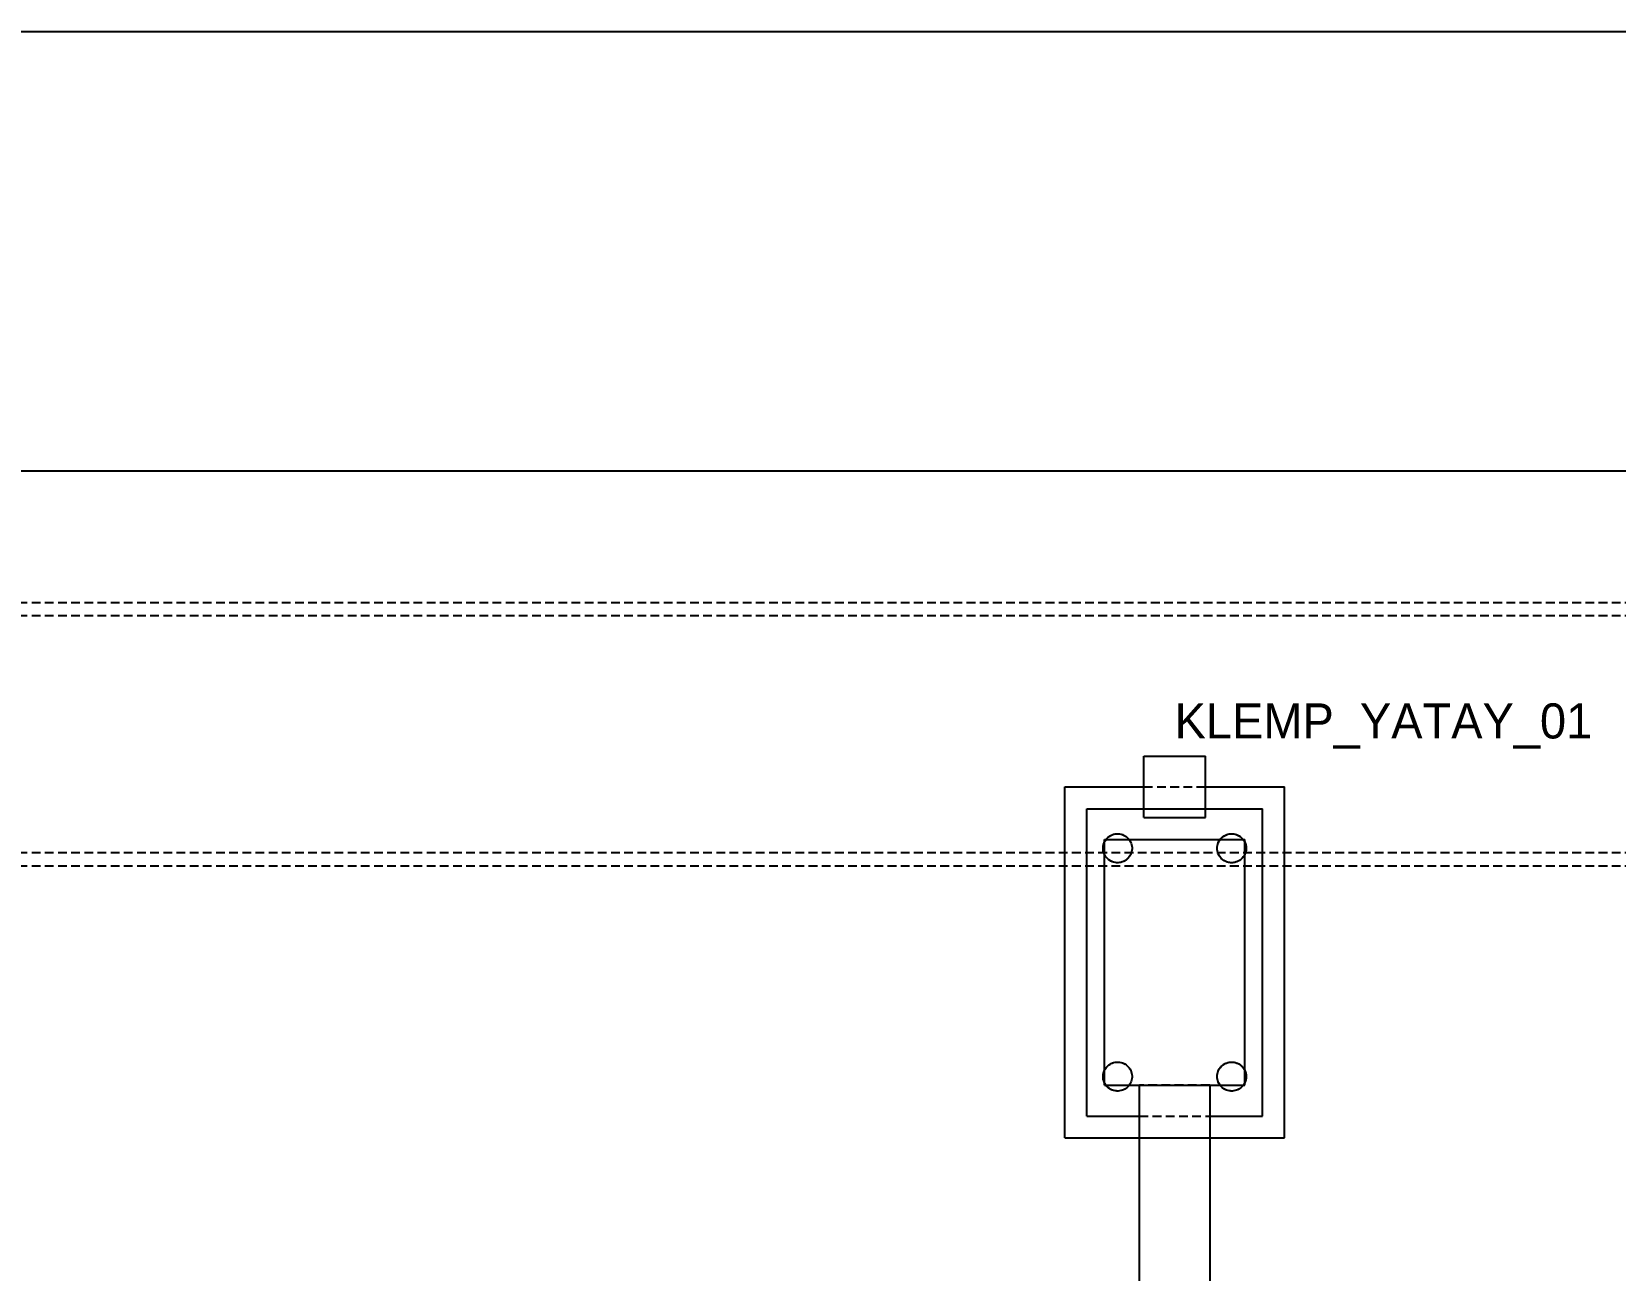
# Model space of a CAD drawing. Header units: metres. Extents: x -200 to 4040, y -1684 to 360.
# Drawn here: x 430 to 790.8, y 77.9 to 360 of the extents above; entities that cross this region are included whole.
import ezdxf

# ---------------------------------------------------------------- set-up
doc = ezdxf.new("R2010")
doc.units = ezdxf.units.M
doc.linetypes.add('DASHED2', pattern=[3, 2, -1])
for name, color, linetype in [('GIZLI', 8, 'DASHED2'), ('GORUNEN', 7, 'Continuous'), ('SINIR', 1, 'Continuous'), ('YAZI', 3, 'Continuous')]:
    doc.layers.add(name, color=color, linetype=linetype)

msp = doc.modelspace()

# ---------------------------------------------------------------- linework, layer by layer
at = {"layer": 'GIZLI'}
for points in [[(-100, 260), (3340, 260)], [(-80, 230), (3320, 230)], [(-80, 230), (3320, 230)], [(-80, 227), (3320, 227)], [(-80, 227), (3320, 227)], [(683.4, 181), (683.4, 195)], [(683.4, 195), (697.4, 195)], [(697.4, 181), (697.4, 195)], [(665.4, 108), (665.4, 188)], [(665.4, 188), (715.4, 188)], [(683.4, 188), (697.4, 188)], [(715.4, 108), (715.4, 188)], [(670.4, 113), (670.4, 183)], [(670.4, 183), (710.4, 183)], [(683.4, 183), (697.4, 183)], [(683.4, 181), (697.4, 181)], [(710.4, 113), (710.4, 183)], [(674.1, 174), (674.116, 174.329), (674.165, 174.654), (674.247, 174.973), (674.359, 175.282), (674.502, 175.578), (674.673, 175.859), (674.872, 176.121), (675.096, 176.362), (675.342, 176.58), (675.61, 176.772), (675.895, 176.937), (676.194, 177.072), (676.506, 177.177), (676.827, 177.25), (677.153, 177.291), (677.482, 177.299), (677.81, 177.274), (678.134, 177.217), (678.451, 177.128), (678.757, 177.008), (679.05, 176.858), (679.326, 176.679), (679.584, 176.474), (679.819, 176.245), (680.031, 175.993), (680.216, 175.721), (680.373, 175.432), (680.501, 175.129), (680.598, 174.814), (680.663, 174.492), (680.696, 174.164), (680.696, 173.836), (680.663, 173.508), (680.598, 173.186), (680.501, 172.871), (680.373, 172.568), (680.216, 172.279), (680.031, 172.007), (679.819, 171.755), (679.584, 171.526), (679.326, 171.321), (679.05, 171.142), (678.757, 170.992), (678.451, 170.872), (678.134, 170.783), (677.81, 170.726), (677.482, 170.701), (677.153, 170.709), (676.827, 170.75), (676.506, 170.823), (676.194, 170.928), (675.895, 171.063), (675.61, 171.228), (675.342, 171.42), (675.096, 171.638), (674.872, 171.879), (674.673, 172.141), (674.502, 172.422), (674.359, 172.718), (674.247, 173.027), (674.165, 173.346), (674.116, 173.671), (674.1, 174)], [(700.1, 174), (700.116, 174.329), (700.165, 174.654), (700.247, 174.973), (700.359, 175.282), (700.502, 175.578), (700.673, 175.859), (700.872, 176.121), (701.096, 176.362), (701.342, 176.58), (701.61, 176.772), (701.895, 176.937), (702.194, 177.072), (702.506, 177.177), (702.827, 177.25), (703.153, 177.291), (703.482, 177.299), (703.81, 177.274), (704.134, 177.217), (704.451, 177.128), (704.757, 177.008), (705.05, 176.858), (705.326, 176.679), (705.584, 176.474), (705.819, 176.245), (706.031, 175.993), (706.216, 175.721), (706.373, 175.432), (706.501, 175.129), (706.598, 174.814), (706.663, 174.492), (706.696, 174.164), (706.696, 173.836), (706.663, 173.508), (706.598, 173.186), (706.501, 172.871), (706.373, 172.568), (706.216, 172.279), (706.031, 172.007), (705.819, 171.755), (705.584, 171.526), (705.326, 171.321), (705.05, 171.142), (704.757, 170.992), (704.451, 170.872), (704.134, 170.783), (703.81, 170.726), (703.482, 170.701), (703.153, 170.709), (702.827, 170.75), (702.506, 170.823), (702.194, 170.928), (701.895, 171.063), (701.61, 171.228), (701.342, 171.42), (701.096, 171.638), (700.872, 171.879), (700.673, 172.141), (700.502, 172.422), (700.359, 172.718), (700.247, 173.027), (700.165, 173.346), (700.116, 173.671), (700.1, 174)], [(674.4, 176), (674.775, 176)], [(674.4, 175.375), (674.4, 176)], [(680.025, 176), (680.21, 175.731), (680.367, 175.445), (680.495, 175.145), (680.593, 174.834), (680.66, 174.514), (680.695, 174.19), (680.697, 173.864), (680.668, 173.539), (680.606, 173.218), (680.513, 172.906), (680.39, 172.604), (680.237, 172.315), (680.057, 172.043), (679.851, 171.79), (679.621, 171.559), (679.369, 171.352), (679.098, 171.17), (678.81, 171.016), (678.509, 170.892), (678.196, 170.797), (677.876, 170.735), (677.551, 170.703), (677.225, 170.705), (676.9, 170.738), (676.581, 170.803), (676.269, 170.9), (675.968, 171.027), (675.682, 171.183), (675.412, 171.366), (675.162, 171.575), (674.933, 171.808), (674.729, 172.062), (674.55, 172.336), (674.4, 172.625)], [(674.4, 175.375), (674.51, 175.592), (674.635, 175.801), (674.775, 176)], [(674.4, 172.625), (674.4, 175.375)], [(674.775, 176), (680.025, 176)], [(680.025, 176), (700.775, 176)], [(700.1, 174), (700.114, 174.307), (700.157, 174.61), (700.228, 174.909), (700.326, 175.2), (700.45, 175.48), (700.601, 175.748), (700.775, 176)], [(706.4, 172.625), (706.253, 172.342), (706.079, 172.073), (705.88, 171.823), (705.658, 171.594), (705.415, 171.387), (705.153, 171.204), (704.874, 171.048), (704.582, 170.919), (704.278, 170.819), (703.967, 170.749), (703.65, 170.709), (703.33, 170.701), (703.012, 170.723), (702.696, 170.776), (702.388, 170.859), (702.089, 170.972), (701.802, 171.113), (701.531, 171.281), (701.276, 171.474), (701.042, 171.691), (700.83, 171.93), (700.642, 172.188), (700.479, 172.464), (700.345, 172.753), (700.238, 173.055), (700.162, 173.365), (700.115, 173.681), (700.1, 174)], [(700.775, 176), (706.025, 176)], [(706.025, 176), (706.4, 176)], [(706.025, 176), (706.165, 175.801), (706.29, 175.592), (706.4, 175.375)], [(706.4, 175.375), (706.4, 176)], [(706.4, 172.625), (706.4, 175.375)], [(-80, 173), (3320, 173)], [(-80, 173), (3320, 173)], [(-80, 170), (3320, 170)], [(-80, 170), (3320, 170)], [(674.4, 123.375), (674.4, 172.625)], [(706.4, 123.375), (706.4, 172.625)], [(674.1, 122), (674.116, 122.329), (674.165, 122.654), (674.247, 122.973), (674.359, 123.282), (674.502, 123.578), (674.673, 123.859), (674.872, 124.121), (675.096, 124.362), (675.342, 124.58), (675.61, 124.772), (675.895, 124.937), (676.194, 125.072), (676.506, 125.177), (676.827, 125.25), (677.153, 125.291), (677.482, 125.299), (677.81, 125.274), (678.134, 125.217), (678.451, 125.128), (678.757, 125.008), (679.05, 124.858), (679.326, 124.679), (679.584, 124.474), (679.819, 124.245), (680.031, 123.993), (680.216, 123.721), (680.373, 123.432), (680.501, 123.129), (680.598, 122.814), (680.663, 122.492), (680.696, 122.164), (680.696, 121.836), (680.663, 121.508), (680.598, 121.186), (680.501, 120.871), (680.373, 120.568), (680.216, 120.279), (680.031, 120.007), (679.819, 119.755), (679.584, 119.526), (679.326, 119.321), (679.05, 119.142), (678.757, 118.992), (678.451, 118.872), (678.134, 118.783), (677.81, 118.726), (677.482, 118.701), (677.153, 118.709), (676.827, 118.75), (676.506, 118.823), (676.194, 118.928), (675.895, 119.063), (675.61, 119.228), (675.342, 119.42), (675.096, 119.638), (674.872, 119.879), (674.673, 120.141), (674.502, 120.422), (674.359, 120.718), (674.247, 121.027), (674.165, 121.346), (674.116, 121.671), (674.1, 122)], [(674.4, 123.375), (674.55, 123.664), (674.729, 123.938), (674.933, 124.192), (675.162, 124.425), (675.412, 124.634), (675.682, 124.817), (675.968, 124.973), (676.269, 125.1), (676.581, 125.197), (676.9, 125.262), (677.225, 125.295), (677.551, 125.297), (677.876, 125.265), (678.196, 125.203), (678.509, 125.108), (678.81, 124.984), (679.098, 124.83), (679.369, 124.648), (679.621, 124.441), (679.851, 124.21), (680.057, 123.957), (680.237, 123.685), (680.39, 123.396), (680.513, 123.094), (680.606, 122.782), (680.668, 122.461), (680.697, 122.136), (680.695, 121.81), (680.66, 121.486), (680.593, 121.166), (680.495, 120.855), (680.367, 120.555), (680.21, 120.269), (680.025, 120)], [(674.4, 120.625), (674.4, 123.375)], [(700.1, 122), (700.115, 122.319), (700.162, 122.635), (700.238, 122.945), (700.345, 123.247), (700.479, 123.536), (700.642, 123.812), (700.83, 124.07), (701.042, 124.309), (701.276, 124.526), (701.531, 124.719), (701.802, 124.887), (702.089, 125.028), (702.388, 125.141), (702.696, 125.224), (703.012, 125.277), (703.33, 125.299), (703.65, 125.291), (703.967, 125.251), (704.278, 125.181), (704.582, 125.081), (704.874, 124.952), (705.153, 124.796), (705.415, 124.613), (705.658, 124.406), (705.88, 124.177), (706.079, 123.927), (706.253, 123.658), (706.4, 123.375)], [(700.1, 122), (700.116, 122.329), (700.165, 122.654), (700.247, 122.973), (700.359, 123.282), (700.502, 123.578), (700.673, 123.859), (700.872, 124.121), (701.096, 124.362), (701.342, 124.58), (701.61, 124.772), (701.895, 124.937), (702.194, 125.072), (702.506, 125.177), (702.827, 125.25), (703.153, 125.291), (703.482, 125.299), (703.81, 125.274), (704.134, 125.217), (704.451, 125.128), (704.757, 125.008), (705.05, 124.858), (705.326, 124.679), (705.584, 124.474), (705.819, 124.245), (706.031, 123.993), (706.216, 123.721), (706.373, 123.432), (706.501, 123.129), (706.598, 122.814), (706.663, 122.492), (706.696, 122.164), (706.696, 121.836), (706.663, 121.508), (706.598, 121.186), (706.501, 120.871), (706.373, 120.568), (706.216, 120.279), (706.031, 120.007), (705.819, 119.755), (705.584, 119.526), (705.326, 119.321), (705.05, 119.142), (704.757, 118.992), (704.451, 118.872), (704.134, 118.783), (703.81, 118.726), (703.482, 118.701), (703.153, 118.709), (702.827, 118.75), (702.506, 118.823), (702.194, 118.928), (701.895, 119.063), (701.61, 119.228), (701.342, 119.42), (701.096, 119.638), (700.872, 119.879), (700.673, 120.141), (700.502, 120.422), (700.359, 120.718), (700.247, 121.027), (700.165, 121.346), (700.116, 121.671), (700.1, 122)], [(706.4, 120.625), (706.4, 123.375)], [(674.4, 120), (674.4, 120.625)], [(674.775, 120), (674.635, 120.199), (674.51, 120.408), (674.4, 120.625)], [(674.4, 120), (674.775, 120)], [(674.775, 120), (680.025, 120)], [(680.025, 120), (700.775, 120)], [(698.4, 120), (682.4, 120)], [(682.4, 120), (698.4, 120)], [(700.775, 120), (700.601, 120.252), (700.45, 120.52), (700.326, 120.8), (700.228, 121.091), (700.157, 121.39), (700.114, 121.693), (700.1, 122)], [(700.775, 120), (706.025, 120)], [(706.4, 120.625), (706.29, 120.408), (706.165, 120.199), (706.025, 120)], [(706.025, 120), (706.4, 120)], [(706.4, 120), (706.4, 120.625)], [(670.4, 113), (710.4, 113)], [(682.4, 113), (698.4, 113)], [(665.4, 108), (715.4, 108)], [(682.4, 108), (698.4, 108)]]:
    msp.add_lwpolyline(points, dxfattribs=at)
at = {"layer": 'GORUNEN'}
for points in [[(-100, 260), (3340, 260)], [(683.4, 181), (683.4, 195)], [(683.4, 195), (697.4, 195)], [(697.4, 181), (697.4, 195)], [(665.4, 108), (665.4, 188)], [(665.4, 188), (683.4, 188)], [(697.4, 188), (715.4, 188)], [(715.4, 108), (715.4, 188)], [(670.4, 113), (670.4, 183)], [(670.4, 183), (683.4, 183)], [(683.4, 181), (697.4, 181)], [(697.4, 183), (710.4, 183)], [(710.4, 113), (710.4, 183)], [(674.775, 176), (674.981, 176.244), (675.209, 176.468), (675.458, 176.668), (675.725, 176.843), (676.007, 176.992), (676.303, 177.112), (676.609, 177.204), (676.922, 177.265), (677.24, 177.296), (677.56, 177.296), (677.878, 177.265), (678.191, 177.204), (678.497, 177.112), (678.793, 176.992), (679.075, 176.843), (679.342, 176.668), (679.591, 176.468), (679.819, 176.244), (680.025, 176)], [(700.775, 176), (700.981, 176.244), (701.209, 176.468), (701.458, 176.668), (701.725, 176.843), (702.007, 176.992), (702.303, 177.112), (702.609, 177.204), (702.922, 177.265), (703.24, 177.296), (703.56, 177.296), (703.878, 177.265), (704.191, 177.204), (704.497, 177.112), (704.793, 176.992), (705.075, 176.843), (705.342, 176.668), (705.591, 176.468), (705.819, 176.244), (706.025, 176)], [(674.1, 174), (674.112, 174.283), (674.149, 174.564), (674.209, 174.841), (674.293, 175.112), (674.4, 175.375)], [(674.4, 172.625), (674.293, 172.888), (674.209, 173.159), (674.149, 173.436), (674.112, 173.717), (674.1, 174)], [(674.4, 120), (674.4, 176)], [(674.4, 176), (706.4, 176)], [(706.4, 120), (706.4, 176)], [(706.4, 175.375), (706.517, 175.082), (706.606, 174.78), (706.666, 174.471), (706.696, 174.157), (706.696, 173.843), (706.666, 173.529), (706.606, 173.22), (706.517, 172.918), (706.4, 172.625)], [(674.1, 122), (674.112, 122.283), (674.149, 122.564), (674.209, 122.841), (674.293, 123.112), (674.4, 123.375)], [(706.4, 123.375), (706.517, 123.082), (706.606, 122.78), (706.666, 122.471), (706.696, 122.157), (706.696, 121.843), (706.666, 121.529), (706.606, 121.22), (706.517, 120.918), (706.4, 120.625)], [(674.4, 120.625), (674.293, 120.888), (674.209, 121.159), (674.149, 121.436), (674.112, 121.717), (674.1, 122)], [(674.4, 120), (706.4, 120)], [(680.025, 120), (679.819, 119.756), (679.591, 119.532), (679.342, 119.332), (679.075, 119.157), (678.793, 119.008), (678.497, 118.888), (678.191, 118.796), (677.878, 118.735), (677.56, 118.704), (677.24, 118.704), (676.922, 118.735), (676.609, 118.796), (676.303, 118.888), (676.007, 119.008), (675.725, 119.157), (675.458, 119.332), (675.209, 119.532), (674.981, 119.756), (674.775, 120)], [(682.4, 68), (682.4, 120)], [(698.4, 120), (698.4, 68)], [(706.025, 120), (705.819, 119.756), (705.591, 119.532), (705.342, 119.332), (705.075, 119.157), (704.793, 119.008), (704.497, 118.888), (704.191, 118.796), (703.878, 118.735), (703.56, 118.704), (703.24, 118.704), (702.922, 118.735), (702.609, 118.796), (702.303, 118.888), (702.007, 119.008), (701.725, 119.157), (701.458, 119.332), (701.209, 119.532), (700.981, 119.756), (700.775, 120)], [(670.4, 113), (682.4, 113)], [(698.4, 113), (710.4, 113)], [(665.4, 108), (682.4, 108)], [(698.4, 108), (715.4, 108)]]:
    msp.add_lwpolyline(points, dxfattribs=at)
at = {"layer": 'SINIR'}
msp.add_lwpolyline([(-200, -1684), (4040, -1684), (4040, 360), (-200, 360)], close=True, dxfattribs=at)

# ---------------------------------------------------------------- texts
at = {"layer": 'YAZI'}
msp.add_text('KLEMP_YATAY_01', height=8, dxfattribs=at).set_placement((690.4, 199))

doc.saveas('drawing.dxf')
